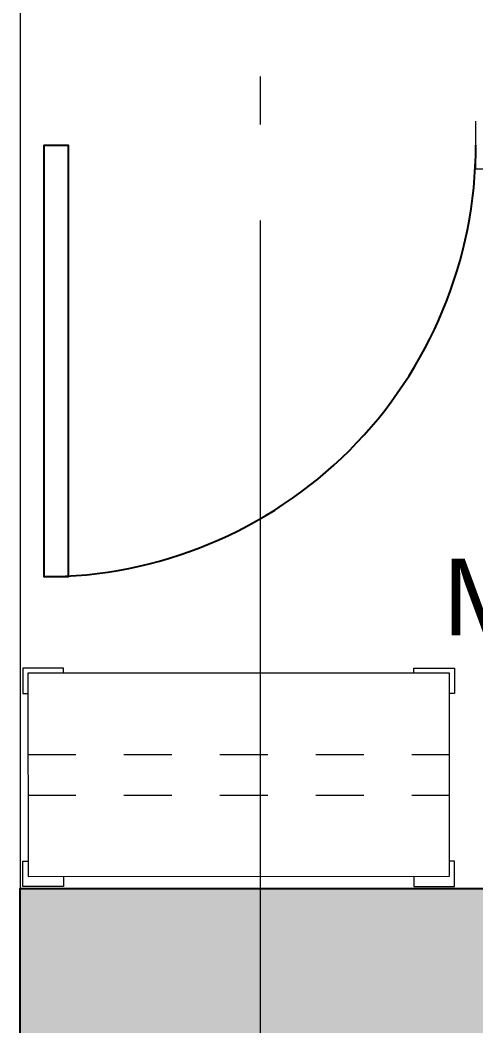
# Model space of a CAD drawing. Header units: metres. Extents: x -22.5 to 67.5, y 0 to 64.7.
# Drawn here: x 40.307 to 41.257, y 34.239 to 36.336 of the extents above; entities that cross this region are included whole.
import ezdxf

# ---------------------------------------------------------------- set-up
doc = ezdxf.new("R2010")
doc.units = ezdxf.units.M
doc.linetypes.add('EJES630', pattern=[6.3, 5.5, -0.4, 0, -0.4])
doc.linetypes.add('XREF PB NEURO-ONCOLOGIA$0$PDF_IMPORT', pattern=[1, 0.8, -0.2])
doc.layers.add('EJES', color=11, linetype='EJES630', lineweight=0)
doc.layers.add('XREF PB NEURO-ONCOLOGIA$0$MUROS DE TABLAROCA', color=150, linetype='Continuous', lineweight=13)
for name, color, linetype in [('TEXTO', 7, 'Continuous'), ('XREF PB NEURO-ONCOLOGIA$0$-CG-M-WALL', 7, 'Continuous'), ('XREF PB NEURO-ONCOLOGIA$0$COLUMNAS', 6, 'Continuous'), ('XREF PB NEURO-ONCOLOGIA$0$MOBILIARIO', 161, 'Continuous'), ('XREF PB NEURO-ONCOLOGIA$0$PUERTAS', 253, 'Continuous')]:
    doc.layers.add(name, color=color, linetype=linetype)
doc.styles.add('100 LOCALES 25', font='arial.ttf', dxfattribs={"height": 0.25})

# ---------------------------------------------------------------- blocks, each defined once
blk = doc.blocks.new('XREF PB NEURO-ONCOLOGIA$0$C-1')
at = {"layer": 'XREF PB NEURO-ONCOLOGIA$0$-CG-M-WALL', "true_color": 0x636466}
h = blk.add_hatch(color=251, dxfattribs=at)
h.dxf.hatch_style = 1
h.paths.add_polyline_path([(-0.5, -0.5), (-0.5, 0.5), (0.5, 0.5), (0.5, -0.5)])
blk.add_lwpolyline([(-0.5, -0.5), (-0.5, 0.5), (0.5, 0.5), (0.5, -0.5)], close=True)
blk = doc.blocks.new('XREF PB NEURO-ONCOLOGIA$0$A$Ce8e868ac')
at = {"layer": 'XREF PB NEURO-ONCOLOGIA$0$MOBILIARIO', "lineweight": 0}
for points in [[(0.3289, 0.1603), (0.3078, 0.1603), (0.3077, 0.2449), (0.3607, 0.2449), (0.3607, 0.2343)], [(0.7522, 0.1603), (0.7628, 0.1603), (0.7628, 0.245), (0.7099, 0.245), (0.7099, 0.2344)], [(0.329, -0.57), (0.3079, -0.57), (0.3079, -0.6546), (0.3608, -0.6546), (0.3608, -0.644)], [(0.7523, -0.5699), (0.7629, -0.5699), (0.7629, -0.6546), (0.71, -0.6546), (0.71, -0.644)]]:
    blk.add_lwpolyline(points, dxfattribs=at)
blk.add_lwpolyline([(0.3289, 0.2343), (0.7522, 0.2344), (0.7523, -0.644), (0.329, -0.644)], close=True, dxfattribs=at)
at = {"layer": 'XREF PB NEURO-ONCOLOGIA$0$MOBILIARIO', "linetype": 'XREF PB NEURO-ONCOLOGIA$0$PDF_IMPORT', "lineweight": 0, "ltscale": 0.031748}
for points in [[(0.4984, -0.644), (0.4982, 0.2344)], [(0.583, -0.644), (0.5829, 0.2344)]]:
    blk.add_lwpolyline(points, dxfattribs=at)
blk = doc.blocks.new('XREF PB NEURO-ONCOLOGIA')
at = {"layer": 'XREF PB NEURO-ONCOLOGIA$0$MUROS DE TABLAROCA'}
for p, q in [((4.0517, 4.9562), (1.0517, 4.9562)), ((2.5517, 2.2062), (2.5517, 4.0062)), ((2.5517, 4.0062), (2.6517, 4.0062))]:
    blk.add_line(p, q, dxfattribs=at)
at = {"layer": 'XREF PB NEURO-ONCOLOGIA$0$PUERTAS'}
blk.add_lwpolyline([(1.7017, 4.9062), (2.6017, 4.9062), (2.6017, 4.8562), (1.7017, 4.8562), (1.7017, 4.9062, 0.414214), (2.6017, 4.0062)], format="xyb", dxfattribs=at)
at = {"layer": 'XREF PB NEURO-ONCOLOGIA$0$COLUMNAS'}
blk.add_blockref('XREF PB NEURO-ONCOLOGIA$0$C-1', (0.5517, 4.4562, 0), dxfattribs=at)
at = {"layer": 'XREF PB NEURO-ONCOLOGIA$0$MOBILIARIO', "xscale": -1, "rotation": 180.016477023948}
blk.add_blockref('XREF PB NEURO-ONCOLOGIA$0$A$Ce8e868ac', (0.7484, 4.2956), dxfattribs=at)

msp = doc.modelspace()

# ---------------------------------------------------------------- block references
at = {"rotation": 90}
msp.add_blockref('XREF PB NEURO-ONCOLOGIA', (45.2634, 33.4734), dxfattribs=at)

# ---------------------------------------------------------------- next in the draw order: linework, layer by layer
at = {"layer": 'EJES', "ltscale": 0.5}
msp.add_line((40.8084, 33.168, 0), (40.8071, 58.5501, 0), dxfattribs=at)

# ---------------------------------------------------------------- next in the draw order: texts
at = {"layer": 'TEXTO', "insert": (40.8226, 35.2131), "char_height": 0.16, "width": 1.674895, "attachment_point": 1, "style": '100 LOCALES 25'}
msp.add_mtext('\\pxqc;MOLDES', dxfattribs=at)

doc.saveas('drawing.dxf')
